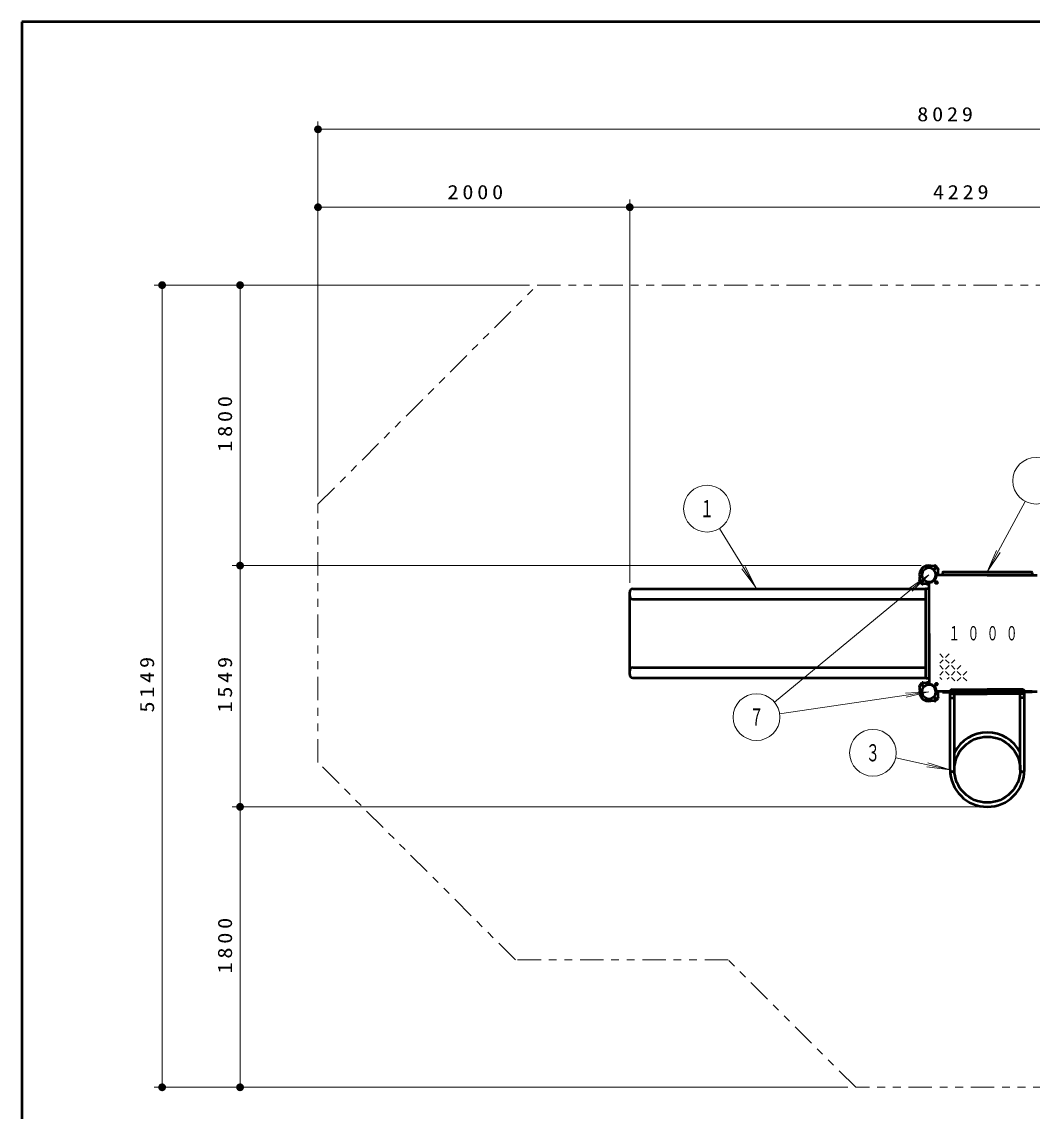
# Model space of a CAD drawing. Units: millimetres on the paper, scale 1:50. Extents: x -365 to 0, y -594 to 257.
# Drawn here: x -365 to -235.4, y 117.2 to 257 of the extents above; entities that cross this region are included whole.
import ezdxf
from ezdxf.enums import TextEntityAlignment as Align

# ---------------------------------------------------------------- set-up
doc = ezdxf.new("R2010")
doc.units = ezdxf.units.MM
doc.linetypes.add('USER3', pattern=[8, 3, -1, 1, -1, 1, -1])
doc.layers.add('LY_1', color=140, linetype='Continuous', lineweight=50)
doc.styles.add('ＭＳ ゴシック', font='')
doc.styles.get('ＭＳ ゴシック').set_extended_font_data('MS Gothic')

# ---------------------------------------------------------------- blocks, each defined once
blk = doc.blocks.new('filled_dot')
at = {"color": 0, "linetype": 'Continuous', "lineweight": -2, "const_width": 1.25}
blk.add_lwpolyline([(-0.625, 0, 1), (0.625, 0, 1)], format="xyb", close=True, dxfattribs=at)

msp = doc.modelspace()

# ---------------------------------------------------------------- linework, layer by layer
at = {"layer": 'LY_1', "color": 7}
for p, q in [((0, 257), (-365, 257)), ((-365, 257), (-365, 0))]:
    msp.add_line(p, q, dxfattribs=at)
at = {"layer": 'LY_1', "color": 7, "lineweight": 13}
for p, q in [((-326.995, 232.196), (-326.995, 244.196)), ((-326.995, 243.196), (-166.415, 243.196)), ((-326.995, 196.073), (-326.995, 234.196)), ((-286.995, 184.996), (-286.995, 234.196)), ((-326.995, 233.196), (-286.995, 233.196)), ((-286.995, 233.196), (-202.415, 233.196)), ((-299.873, 223.196), (-347.995, 223.196)), ((-346.995, 120.224), (-346.995, 223.196)), ((-299.873, 223.196), (-337.995, 223.196)), ((-336.995, 187.196), (-336.995, 223.196)), ((-236.26, 195.439), (-241.115, 186.376)), ((-275.497, 191.947), (-270.815, 184.396)), ((-241.115, 186.376), (-239.934, 189.134)), ((-241.115, 186.376), (-239.474, 188.887)), ((-249.615, 187.196), (-337.995, 187.196)), ((-336.995, 156.224), (-336.995, 187.196)), ((-270.815, 184.396), (-272.612, 186.798)), ((-270.815, 184.396), (-272.168, 187.074)), ((-268.414, 169.654), (-248.615, 185.996)), ((-248.615, 185.996), (-251.087, 184.295)), ((-248.615, 185.996), (-250.754, 183.892)), ((-246.763, 175.398), (-247.213, 175.848)), ((-246.763, 175.098), (-247.213, 174.648)), ((-246.013, 175.848), (-246.463, 175.398)), ((-246.013, 174.648), (-246.463, 175.098)), ((-245.263, 175.098), (-245.713, 174.648)), ((-246.763, 173.898), (-247.213, 174.348)), ((-246.763, 173.598), (-247.213, 173.148)), ((-246.013, 174.348), (-246.463, 173.898)), ((-246.013, 173.148), (-246.463, 173.598)), ((-245.263, 173.898), (-245.713, 174.348)), ((-245.263, 173.598), (-245.713, 173.148)), ((-244.513, 174.348), (-244.963, 173.898)), ((-244.513, 173.148), (-244.963, 173.598)), ((-243.763, 173.598), (-244.213, 173.148)), ((-246.946, 172.581), (-247.213, 172.848)), ((-246.013, 172.848), (-246.253, 172.609)), ((-245.263, 172.398), (-245.713, 172.848)), ((-244.513, 172.848), (-244.963, 172.398)), ((-243.763, 172.398), (-244.213, 172.848)), ((-267.759, 168.18), (-248.615, 170.996)), ((-248.615, 170.996), (-251.61, 170.82)), ((-248.615, 170.996), (-251.534, 170.302)), ((-252.864, 162.523), (-245.887, 160.996)), ((-245.887, 160.996), (-248.863, 161.379)), ((-245.887, 160.996), (-248.751, 161.89)), ((-242.115, 156.224), (-337.995, 156.224)), ((-242.115, 156.224), (-337.995, 156.224)), ((-336.995, 120.224), (-336.995, 156.224)), ((-259.004, 120.224), (-347.995, 120.224)), ((-259.004, 120.224), (-337.995, 120.224))]:
    msp.add_line(p, q, dxfattribs=at)
at = {"layer": 'LY_1'}
for p, q in [((-249.593, 186.691), (-249.596, 186.693)), ((-249.311, 186.974), (-249.313, 186.976)), ((-247.974, 186.68), (-247.641, 187.013)), ((-247.931, 186.638), (-247.598, 186.971)), ((-247.642, 187.071), (-247.757, 187.178)), ((-247.541, 186.97), (-247.433, 186.855)), ((-246.865, 186.276), (-246.865, 186.096)), ((-246.765, 186.376), (-235.465, 186.376)), ((-246.765, 185.996), (-235.465, 185.996)), ((-235.365, 186.276), (-235.365, 186.096)), ((-249.69, 185.022), (-249.789, 185.129)), ((-249.299, 185.354), (-249.633, 185.021)), ((-249.257, 185.312), (-249.59, 184.979)), ((-249.589, 184.921), (-249.483, 184.822)), ((-248.585, 178.496), (-248.585, 184.904)), ((-241.115, 185.966), (-247.523, 185.966)), ((-241.115, 185.966), (-234.708, 185.966)), ((-286.995, 173.196), (-286.995, 183.796)), ((-286.595, 184.196), (-249.095, 184.196)), ((-248.995, 172.896), (-248.995, 184.096)), ((-248.935, 184.246), (-248.675, 184.246)), ((-248.615, 184.186), (-248.615, 172.806)), ((-286.595, 182.896), (-249.095, 182.896)), ((-248.585, 178.496), (-248.585, 172.088)), ((-286.595, 174.096), (-249.095, 174.096)), ((-286.595, 172.796), (-249.095, 172.796)), ((-249.257, 171.68), (-249.59, 172.013)), ((-249.589, 172.071), (-249.483, 172.17)), ((-248.935, 172.746), (-248.675, 172.746)), ((-249.69, 171.97), (-249.789, 171.863)), ((-249.299, 171.638), (-249.633, 171.971)), ((-241.115, 171.026), (-247.523, 171.026)), ((-246.855, 171.028), (-245.885, 171.028)), ((-246.855, 170.964), (-246.855, 171.028)), ((-246.855, 170.964), (-245.885, 170.964)), ((-245.887, 160.996), (-245.887, 170.996)), ((-245.615, 171.268), (-241.115, 171.268)), ((-245.615, 170.724), (-241.115, 170.724)), ((-245.343, 160.996), (-245.343, 170.724)), ((-243.2, 170.724), (-241.115, 170.724)), ((-242.913, 171.268), (-241.115, 171.268)), ((-236.615, 171.268), (-241.115, 171.268)), ((-241.115, 171.026), (-234.708, 171.026)), ((-236.615, 170.724), (-241.115, 170.724)), ((-236.887, 160.996), (-236.887, 170.724)), ((-235.375, 171.028), (-236.345, 171.028)), ((-235.375, 170.964), (-236.345, 170.964)), ((-236.343, 160.996), (-236.343, 170.996)), ((-235.375, 170.964), (-235.375, 171.028)), ((-249.593, 170.301), (-249.596, 170.298)), ((-249.311, 170.018), (-249.313, 170.016)), ((-247.974, 170.312), (-247.641, 169.979)), ((-247.931, 170.354), (-247.598, 170.021)), ((-247.642, 169.921), (-247.757, 169.814)), ((-247.541, 170.022), (-247.433, 170.137)), ((-245.887, 170.236), (-245.343, 170.236)), ((-236.343, 170.236), (-236.887, 170.236))]:
    msp.add_line(p, q, dxfattribs=at)
at = {"layer": 'LY_1', "color": 7, "linetype": 'USER3', "lineweight": 13}
msp.add_lwpolyline([(-166.415, 156.026), (-188.335, 134.106), (-210.345, 134.106), (-224.227, 120.224), (-258.004, 120.224), (-274.376, 136.596), (-301.673, 136.596), (-326.995, 161.919), (-326.995, 195.073), (-298.873, 223.196), (-187.897, 223.196), (-166.415, 201.715)], close=True, dxfattribs=at)
at = {"layer": 'LY_1', "color": 7, "lineweight": 13}
for centre in [(-234.843, 198.083), (-277.078, 194.497), (-270.728, 167.744), (-255.795, 163.164)]:
    msp.add_circle(centre, 3, dxfattribs=at)
at = {"layer": 'LY_1'}
for centre, radius in [((-247.625, 185.006), 0.13), ((-247.625, 171.986), 0.13), ((-241.115, 160.996), 4.228)]:
    msp.add_circle(centre, radius, dxfattribs=at)
for centre, radius, start, end in [((-248.615, 185.996), 1.2, 135, 192.27281), ((-249.582, 186.708), 0.02, 143.62693, 225), ((-248.615, 185.996), 1.22, 135, 143.62693), ((-248.615, 185.996), 0.9, 135, 220.72934), ((-248.615, 185.996), 1.22, 126.37307, 135), ((-248.615, 185.996), 1.2, 77.72719, 135), ((-249.327, 186.962), 0.02, 45, 126.37307), ((-248.615, 185.996), 0.9, 49.27066, 135), ((-248.148, 188.146), 1, 257.72719, 287.54116), ((-248.002, 186.708), 0.04, 229.27066, 315), ((-248.615, 185.996), 0.9, 315, 40.72934), ((-247.903, 186.609), 0.04, 135, 220.72934), ((-247.816, 187.097), 0.1, 47, 107.54116), ((-247.669, 187.041), 0.04, 315, 47), ((-247.57, 186.942), 0.04, 43, 135), ((-246.466, 186.464), 1, 162.45884, 192.27281), ((-248.615, 185.996), 1.2, 358.56746, 12.27281), ((-247.514, 186.795), 0.1, 342.45884, 43), ((-246.765, 186.276), 0.1, 90, 180), ((-246.765, 186.096), 0.1, 180, 270), ((-235.465, 186.276), 0.1, 0, 90), ((-235.465, 186.096), 0.1, 270, 0), ((-249.716, 185.197), 0.1, 162.45884, 223), ((-250.765, 185.528), 1, 342.45884, 12.27281), ((-249.661, 185.049), 0.04, 223, 315), ((-249.562, 184.95), 0.04, 135, 227), ((-249.414, 184.895), 0.1, 227, 287.54116), ((-249.083, 183.846), 1, 77.72719, 107.54116), ((-249.328, 185.383), 0.04, 315, 40.72934), ((-249.229, 185.284), 0.04, 49.27066, 135), ((-248.615, 185.996), 0.9, 229.27066, 315), ((-248.615, 185.996), 1.2, 257.72719, 271.43254), ((-248.485, 184.904), 0.1, 96.78718, 180), ((-248.615, 185.996), 1, 276.78718, 353.21282), ((-247.523, 185.866), 0.1, 90, 173.21282), ((-286.595, 183.796), 0.4, 90, 180), ((-286.595, 183.296), 0.4, 180, 270), ((-249.095, 184.096), 0.1, 0, 90), ((-248.935, 184.186), 0.06, 90, 180), ((-248.675, 184.186), 0.06, 0, 90), ((-249.095, 182.996), 0.1, 270, 0), ((-286.595, 173.696), 0.4, 90, 180), ((-249.095, 173.996), 0.1, 0, 90), ((-286.595, 173.196), 0.4, 180, 270), ((-249.562, 172.041), 0.04, 133, 225), ((-249.414, 172.097), 0.1, 72.45884, 133), ((-249.083, 173.146), 1, 252.45884, 282.27281), ((-249.095, 172.896), 0.1, 270, 0), ((-248.935, 172.806), 0.06, 180, 270), ((-248.615, 170.996), 1.2, 88.56746, 102.27281), ((-248.675, 172.806), 0.06, 270, 0), ((-248.485, 172.088), 0.1, 180, 263.21282), ((-249.716, 171.795), 0.1, 137, 197.54116), ((-248.615, 170.996), 1.2, 167.72719, 225), ((-250.765, 171.464), 1, 347.72719, 17.54116), ((-249.661, 171.942), 0.04, 45, 137), ((-248.615, 170.996), 0.9, 139.27066, 225), ((-249.328, 171.609), 0.04, 319.27066, 45), ((-249.229, 171.708), 0.04, 225, 310.72934), ((-248.615, 170.996), 0.9, 45, 130.72934), ((-248.615, 170.996), 1, 6.78718, 83.21282), ((-248.615, 170.996), 0.9, 319.27066, 45), ((-247.523, 171.126), 0.1, 186.78718, 270), ((-246.466, 170.528), 1, 167.72719, 197.54116), ((-248.615, 170.996), 1.2, 347.72719, 1.43254), ((-245.615, 170.996), 0.272, 90, 270), ((-236.615, 170.996), 0.272, 270, 90), ((-249.582, 170.284), 0.02, 135, 216.37307), ((-248.615, 170.996), 1.22, 216.37307, 225), ((-248.615, 170.996), 1.22, 225, 233.62693), ((-248.615, 170.996), 1.2, 225, 282.27281), ((-249.327, 170.03), 0.02, 233.62693, 315), ((-248.615, 170.996), 0.9, 225, 310.72934), ((-248.148, 168.846), 1, 72.45884, 102.27281), ((-248.002, 170.284), 0.04, 45, 130.72934), ((-247.903, 170.383), 0.04, 139.27066, 225), ((-247.816, 169.895), 0.1, 252.45884, 313), ((-247.669, 169.95), 0.04, 313, 45), ((-247.57, 170.049), 0.04, 225, 317), ((-247.514, 170.197), 0.1, 317, 17.54116), ((-241.115, 160.996), 4.772, 27.62496, 152.37504), ((-245.615, 160.996), 0.272, 180, 0), ((-241.115, 160.996), 4.772, 180, 0), ((-236.615, 160.996), 0.272, 180, 0)]:
    msp.add_arc(centre, radius, start, end, dxfattribs=at)

# ---------------------------------------------------------------- block references
at = {"layer": 'LY_1', "color": 7, "lineweight": 13, "xscale": 0.4, "yscale": 0.4}
for p in [(-326.995, 243.196), (-326.995, 233.196), (-286.995, 233.196)]:
    msp.add_blockref('filled_dot', p, dxfattribs=at)
for p, rotation in [((-286.995, 233.196), 180), ((-346.995, 223.196), 270), ((-336.995, 223.196), 270), ((-336.995, 187.196), 270), ((-336.995, 187.196), 90), ((-336.995, 156.224), 270), ((-336.995, 156.224), 90), ((-346.995, 120.224), 90), ((-336.995, 120.224), 90)]:
    msp.add_blockref('filled_dot', p, dxfattribs=dict(at, rotation=rotation))

# ---------------------------------------------------------------- texts
at = {"layer": 'LY_1', "color": 7, "style": 'ＭＳ ゴシック', "width": 0.6}
for s, p in [('１', (-277.078, 194.497)), ('７', (-270.728, 167.744)), ('３', (-255.795, 163.164))]:
    msp.add_text(s, height=2.199, dxfattribs=at).set_placement(p, align=Align.MIDDLE_CENTER)
at = {"layer": 'LY_1', "color": 7, "char_height": 1.833, "style": 'ＭＳ ゴシック'}
for s, insert, attachment_point in [('\\T1.33;\\W1.15;8029', (-246.296, 244.196), 8), ('\\T1.33;\\W1.15;2000', (-306.572, 234.196), 8), ('\\T1.33;\\W1.15;4229', (-244.289, 234.196), 8), ('\\T1.64;\\W0.6;１０００', (-246.115, 178.496), 4)]:
    msp.add_mtext(s, dxfattribs=dict(at, insert=insert, attachment_point=attachment_point))
at = {"layer": 'LY_1', "color": 7, "char_height": 1.833, "attachment_point": 8, "rotation": 90, "style": 'ＭＳ ゴシック'}
for s, insert in [('\\T1.33;\\W1.15;1800', (-337.995, 205.617)), ('\\T1.33;\\W1.15;5149', (-347.995, 172.138)), ('\\T1.33;\\W1.15;1549', (-337.995, 172.138)), ('\\T1.33;\\W1.15;1800', (-337.995, 138.645))]:
    msp.add_mtext(s, dxfattribs=dict(at, insert=insert))

doc.saveas('drawing.dxf')
